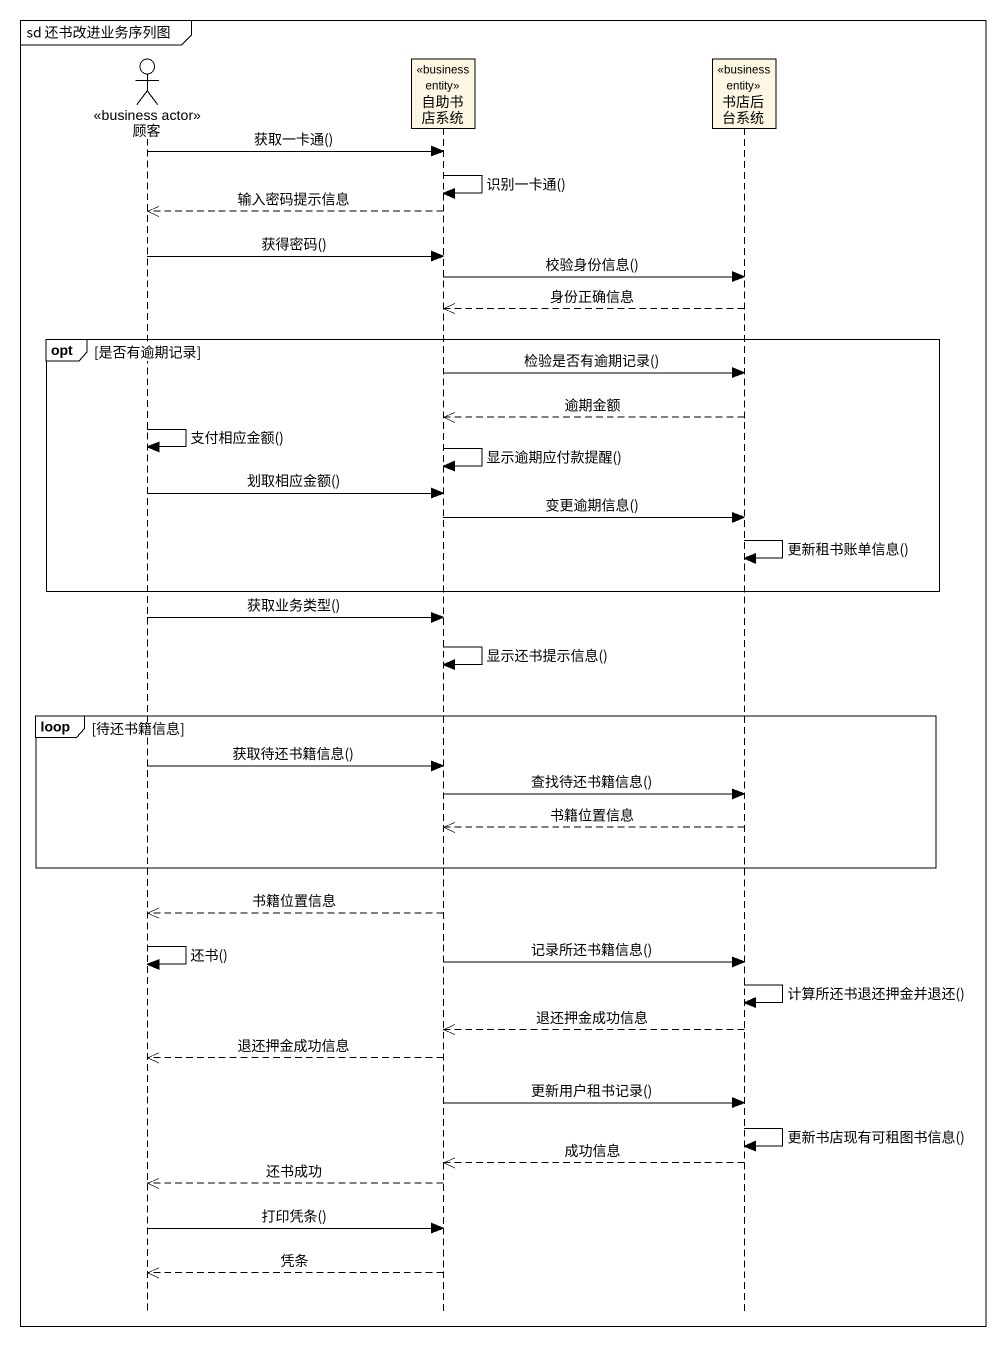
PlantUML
@startuml
mainframe sd 还书改进业务序列图
hide footbox
actor 顾客 <<business actor>>
participant 自助书店系统 <<business entity>>
participant 书店后台系统 <<business entity>>

顾客 -> 自助书店系统 : 获取一卡通()
自助书店系统 -> 自助书店系统 : 识别一卡通()
自助书店系统 -->> 顾客 : 输入密码提示信息
顾客 -> 自助书店系统 : 获得密码()
自助书店系统 -> 书店后台系统 : 校验身份信息()
书店后台系统 -->> 自助书店系统 : 身份正确信息
opt 是否有逾期记录
  自助书店系统 -> 书店后台系统 : 检验是否有逾期记录()
  书店后台系统 -->> 自助书店系统 : 逾期金额
  顾客 -> 顾客 : 支付相应金额()
  自助书店系统 -> 自助书店系统 : 显示逾期应付款提醒()
  顾客 -> 自助书店系统 : 划取相应金额()
  自助书店系统 -> 书店后台系统 : 变更逾期信息()
  书店后台系统 -> 书店后台系统 : 更新租书账单信息()
end
顾客 -> 自助书店系统 : 获取业务类型()
自助书店系统 -> 自助书店系统 : 显示还书提示信息()
loop 待还书籍信息
  顾客 -> 自助书店系统 : 获取待还书籍信息()
  自助书店系统 -> 书店后台系统 : 查找待还书籍信息()
  书店后台系统 -->> 自助书店系统 : 书籍位置信息
end
自助书店系统 -->> 顾客 : 书籍位置信息
顾客 -> 顾客 : 还书()
自助书店系统 -> 书店后台系统 : 记录所还书籍信息()
书店后台系统 -> 书店后台系统 : 计算所还书退还押金并退还()
书店后台系统 -->> 自助书店系统 : 退还押金成功信息
自助书店系统 -->> 顾客 : 退还押金成功信息
自助书店系统 -> 书店后台系统 : 更新用户租书记录()
书店后台系统 -> 书店后台系统 : 更新书店现有可租图书信息()
书店后台系统 -->> 自助书店系统 : 成功信息
自助书店系统 -->> 顾客 : 还书成功
顾客 -> 自助书店系统 : 打印凭条()
自助书店系统 -->> 顾客 : 凭条
@enduml
